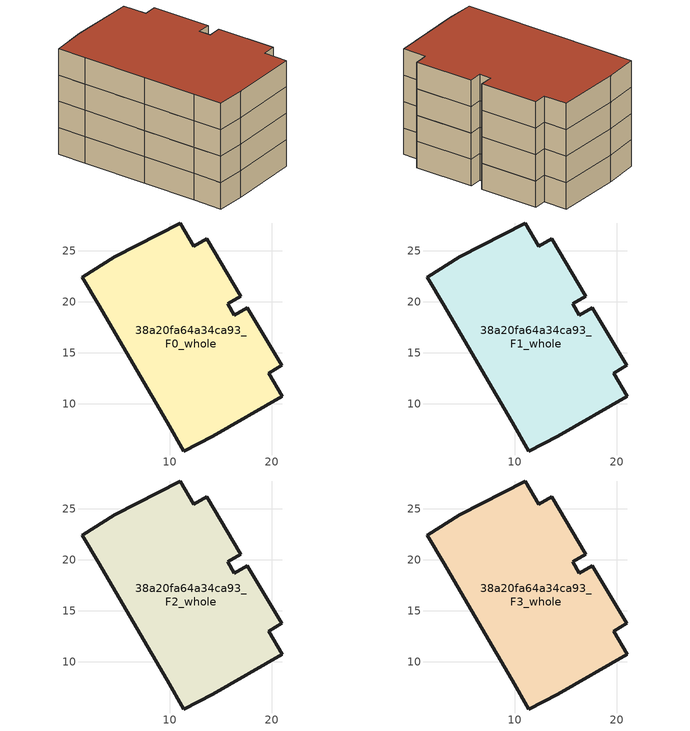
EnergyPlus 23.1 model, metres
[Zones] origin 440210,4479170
38a20fa64a34ca93_F0_whole
 floor ground (EU_floor_Construction): 13.65,26.18 16.98,20.55 15.68,19.83 16.34,18.71 17.62,19.44 20.97,13.78 19.7,13.02 21.04,10.72 14.21,6.81 11.4,5.37 9.75,8.21 6.72,13.37 3.07,19.61 1.43,22.42 4.63,24.42 11.03,27.74 12.38,25.44 z0
 wall outside (EU_wall_Construction): 21.04,10.72 19.7,13.02 20.97,13.78 17.62,19.44 16.34,18.71 15.68,19.83 16.98,20.55 13.65,26.18 12.38,25.44 11.03,27.74 4.63,24.42 1.43,22.42 3.07,19.61 6.72,13.37 9.75,8.21 11.4,5.37 14.21,6.81 21.04,10.72 z0:3
38a20fa64a34ca93_F1_whole
 floor to 38a20fa64a34ca93_F0_whole (EU_floor_Construction): 13.65,26.18 16.98,20.55 15.68,19.83 16.34,18.71 17.62,19.44 20.97,13.78 19.7,13.02 21.04,10.72 14.21,6.81 11.4,5.37 9.75,8.21 6.72,13.37 3.07,19.61 1.43,22.42 4.63,24.42 11.03,27.74 12.38,25.44 z3
 wall outside (EU_wall_Construction): 21.04,10.72 19.7,13.02 20.97,13.78 17.62,19.44 16.34,18.71 15.68,19.83 16.98,20.55 13.65,26.18 12.38,25.44 11.03,27.74 4.63,24.42 1.43,22.42 3.07,19.61 6.72,13.37 9.75,8.21 11.4,5.37 14.21,6.81 21.04,10.72 z3:6
38a20fa64a34ca93_F2_whole
 floor to 38a20fa64a34ca93_F1_whole (EU_floor_Construction): 13.65,26.18 16.98,20.55 15.68,19.83 16.34,18.71 17.62,19.44 20.97,13.78 19.7,13.02 21.04,10.72 14.21,6.81 11.4,5.37 9.75,8.21 6.72,13.37 3.07,19.61 1.43,22.42 4.63,24.42 11.03,27.74 12.38,25.44 z6
 wall outside (EU_wall_Construction): 21.04,10.72 19.7,13.02 20.97,13.78 17.62,19.44 16.34,18.71 15.68,19.83 16.98,20.55 13.65,26.18 12.38,25.44 11.03,27.74 4.63,24.42 1.43,22.42 3.07,19.61 6.72,13.37 9.75,8.21 11.4,5.37 14.21,6.81 21.04,10.72 z6:9
38a20fa64a34ca93_F3_whole
 floor to 38a20fa64a34ca93_F2_whole (EU_floor_Construction): 13.65,26.18 16.98,20.55 15.68,19.83 16.34,18.71 17.62,19.44 20.97,13.78 19.7,13.02 21.04,10.72 14.21,6.81 11.4,5.37 9.75,8.21 6.72,13.37 3.07,19.61 1.43,22.42 4.63,24.42 11.03,27.74 12.38,25.44 z9
 wall outside (EU_wall_Construction): 21.04,10.72 19.7,13.02 20.97,13.78 17.62,19.44 16.34,18.71 15.68,19.83 16.98,20.55 13.65,26.18 12.38,25.44 11.03,27.74 4.63,24.42 1.43,22.42 3.07,19.61 6.72,13.37 9.75,8.21 11.4,5.37 14.21,6.81 21.04,10.72 z9:12
 roof outside (EU_roof_Construction): 21.04,10.72 19.7,13.02 20.97,13.78 17.62,19.44 16.34,18.71 15.68,19.83 16.98,20.55 13.65,26.18 12.38,25.44 11.03,27.74 4.63,24.42 1.43,22.42 3.07,19.61 6.72,13.37 9.75,8.21 11.4,5.37 14.21,6.81 z12
[Building]
EU S2 Campaign: North Axis=0; Terrain=City; Solar Distribution=FullExterior
[Site:Location]
Madrid: Latitude=40.5; Longitude=-3.5; Time Zone=1; Elevation=609
[SizingPeriod:WeatherFileDays]
AnnualSizingPeriod: Begin Month=1; Begin Day of Month=1; End Month=12; End Day of Month=31; Day of Week for Start Day=Monday; Use Weather File Daylight Saving Period=No; Use Weather File Rain and Snow Indicators=No
[MATERIAL]
EU_InternalMass_Material: Roughness=MediumRough; Thickness=0.1; Conductivity=1; Density=1800; Specific Heat=900; Thermal Absorptance=0.9; Solar Absorptance=0.7; Visible Absorptance=0.7
[MATERIAL:NOMASS] Roughness=MediumRough; Thermal Absorptance=0.9; Solar Absorptance=0.7; Visible Absorptance=0.7
Name | Thermal Resistance
EU_wall_NoMass | 1.60022
EU_roof_NoMass | 1.57597
EU_floor_NoMass | 0.470652
[CONSTRUCTION]
EU_wall_Construction: EU_wall_NoMass
EU_roof_Construction: EU_roof_NoMass
EU_floor_Construction: EU_floor_NoMass
EU_InternalMass_Construction: EU_InternalMass_Material
[ZONE] Type=1; Multiplier=1; Ceiling Height=autocalculate; Floor Area=autocalculate; Part of Total Floor Area=Yes
Name | Volume
38a20fa64a34ca93_F0_whole | 714.662
38a20fa64a34ca93_F1_whole; 38a20fa64a34ca93_F2_whole; 38a20fa64a34ca93_F3_whole | 714.663
[INTERNALMASS] Construction=EU_InternalMass_Construction; Surface Area=238.221
Name | Zone or ZoneList
38a20fa64a34ca93_F0_whole_EU_InternalMass | 38a20fa64a34ca93_F0_whole
38a20fa64a34ca93_F1_whole_EU_InternalMass | 38a20fa64a34ca93_F1_whole
38a20fa64a34ca93_F2_whole_EU_InternalMass | 38a20fa64a34ca93_F2_whole
38a20fa64a34ca93_F3_whole_EU_InternalMass | 38a20fa64a34ca93_F3_whole
[OTHEREQUIPMENT] Fuel Type=Electricity; Design Level Calculation Method=Watts/Area; Power per Zone Floor Area=1; Fraction Latent=0; Fraction Radiant=0; Fraction Lost=0; Carbon Dioxide Generation Rate=0; EndUse Subcategory=EU_Step8_InternalGains
Name | Zone or ZoneList or Space or SpaceList | Schedule
EU_Step8_InternalGain_38a20fa64a34ca93_F0_whole_f000 | 38a20fa64a34ca93_F0_whole | EU_Step8_GainSchedule_38a20fa64a34ca93_F0_whole_f000
EU_Step8_InternalGain_38a20fa64a34ca93_F1_whole_f000 | 38a20fa64a34ca93_F1_whole | EU_Step8_GainSchedule_38a20fa64a34ca93_F1_whole_f000
EU_Step8_InternalGain_38a20fa64a34ca93_F2_whole_f000 | 38a20fa64a34ca93_F2_whole | EU_Step8_GainSchedule_38a20fa64a34ca93_F2_whole_f000
EU_Step8_InternalGain_38a20fa64a34ca93_F3_whole_f000 | 38a20fa64a34ca93_F3_whole | EU_Step8_GainSchedule_38a20fa64a34ca93_F3_whole_f000
[ZONEVENTILATION:DESIGNFLOWRATE] Schedule=EU_AlwaysOn; Design Flow Rate Calculation Method=AirChanges/Hour; Air Changes per Hour=0.480704; Ventilation Type=Natural; Fan Pressure Rise=0; Fan Total Efficiency=1; Constant Term Coefficient=1; Temperature Term Coefficient=0; Velocity Term Coefficient=0; Velocity Squared Term Coefficient=0; Minimum Indoor Temperature=-100; Maximum Indoor Temperature=100; Delta Temperature=-100; Minimum Outdoor Temperature=-100; Maximum Outdoor Temperature=100; Maximum Wind Speed=40
Name | Zone or ZoneList or Space or SpaceList
EU_ConstantAir_38a20fa64a34ca93_F0_whole | 38a20fa64a34ca93_F0_whole
EU_ConstantAir_38a20fa64a34ca93_F1_whole | 38a20fa64a34ca93_F1_whole
EU_ConstantAir_38a20fa64a34ca93_F2_whole | 38a20fa64a34ca93_F2_whole
EU_ConstantAir_38a20fa64a34ca93_F3_whole | 38a20fa64a34ca93_F3_whole
[HVACTEMPLATE:THERMOSTAT] Constant Heating Setpoint=20; Constant Cooling Setpoint=50
EU_HeatOnly_38a20fa64a34ca93_F0_whole; EU_HeatOnly_38a20fa64a34ca93_F1_whole; EU_HeatOnly_38a20fa64a34ca93_F2_whole; EU_HeatOnly_38a20fa64a34ca93_F3_whole
[HVACTEMPLATE:ZONE:IDEALLOADSAIRSYSTEM] System Availability Schedule=EU_AlwaysOn; Maximum Heating Supply Air Temperature=50; Minimum Cooling Supply Air Temperature=13; Maximum Heating Supply Air Humidity Ratio=0.0156; Minimum Cooling Supply Air Humidity Ratio=0.0077; Heating Limit=NoLimit; Cooling Limit=NoLimit; Heating Availability Schedule=EU_AlwaysOn; Cooling Availability Schedule=EU_CoolingOff; Dehumidification Control Type=ConstantSensibleHeatRatio; Cooling Sensible Heat Ratio=0.7; Dehumidification Setpoint=60; Humidification Control Type=None; Humidification Setpoint=30; Outdoor Air Method=None; Outdoor Air Flow Rate per Person=0.00944; Outdoor Air Flow Rate per Zone Floor Area=0; Outdoor Air Flow Rate per Zone=0; Demand Controlled Ventilation Type=None; Outdoor Air Economizer Type=NoEconomizer; Heat Recovery Type=None; Sensible Heat Recovery Effectiveness=0.7; Latent Heat Recovery Effectiveness=0.65
Name | Template Thermostat
38a20fa64a34ca93_F0_whole | EU_HeatOnly_38a20fa64a34ca93_F0_whole
38a20fa64a34ca93_F1_whole | EU_HeatOnly_38a20fa64a34ca93_F1_whole
38a20fa64a34ca93_F2_whole | EU_HeatOnly_38a20fa64a34ca93_F2_whole
38a20fa64a34ca93_F3_whole | EU_HeatOnly_38a20fa64a34ca93_F3_whole
[SIZING:ZONE] Zone Cooling Design Supply Air Temperature Input Method=SupplyAirTemperature; Zone Cooling Design Supply Air Temperature=13; Zone Heating Design Supply Air Temperature Input Method=SupplyAirTemperature; Zone Heating Design Supply Air Temperature=50; Zone Cooling Design Supply Air Humidity Ratio=0.008; Zone Heating Design Supply Air Humidity Ratio=0.008; Cooling Design Air Flow Method=DesignDay; Cooling Design Air Flow Rate=0; Cooling Minimum Air Flow per Zone Floor Area=0.000762; Cooling Minimum Air Flow=0; Cooling Minimum Air Flow Fraction=0.2; Heating Design Air Flow Method=DesignDay; Heating Design Air Flow Rate=0; Heating Maximum Air Flow per Zone Floor Area=0.002032; Heating Maximum Air Flow=0.141576; Heating Maximum Air Flow Fraction=0.3; Account for Dedicated Outdoor Air System=No; Dedicated Outdoor Air System Control Strategy=NeutralSupplyAir; Dedicated Outdoor Air Low Setpoint Temperature for Design=autosize; Dedicated Outdoor Air High Setpoint Temperature for Design=autosize; Zone Load Sizing Method=Sensible Load Only No Latent Load; Zone Latent Cooling Design Supply Air Humidity Ratio Input Method=HumidityRatioDifference; Zone Cooling Design Supply Air Humidity Ratio Difference=0.005; Zone Latent Heating Design Supply Air Humidity Ratio Input Method=HumidityRatioDifference; Zone Humidification Design Supply Air Humidity Ratio Difference=0.005
38a20fa64a34ca93_F0_whole; 38a20fa64a34ca93_F1_whole; 38a20fa64a34ca93_F2_whole; 38a20fa64a34ca93_F3_whole
[SCHEDULE:CONSTANT]
Name | Hourly Value
EU_AlwaysOn | 1
EU_CoolingOff | 0
[SCHEDULE:FILE] Column Number=1; Rows to Skip at Top=0; Number of Hours of Data=8760; Column Separator=Comma; Interpolate to Timestep=No; Minutes per Item=60; Adjust Schedule for Daylight Savings=Yes
Name | File
EU_Step8_GainSchedule_38a20fa64a34ca93_F0_whole_f000 | C:\Users\o_iseri\Desktop\OpenUBEM\openubem\outputs\eu_evidence\EU-11\ES-MAD-BERRUGUETE\idfs\38a20fa64a34ca93\38a20fa64a34ca93_F0_whole_f000_gain.csv
EU_Step8_GainSchedule_38a20fa64a34ca93_F1_whole_f000 | C:\Users\o_iseri\Desktop\OpenUBEM\openubem\outputs\eu_evidence\EU-11\ES-MAD-BERRUGUETE\idfs\38a20fa64a34ca93\38a20fa64a34ca93_F1_whole_f000_gain.csv
EU_Step8_GainSchedule_38a20fa64a34ca93_F2_whole_f000 | C:\Users\o_iseri\Desktop\OpenUBEM\openubem\outputs\eu_evidence\EU-11\ES-MAD-BERRUGUETE\idfs\38a20fa64a34ca93\38a20fa64a34ca93_F2_whole_f000_gain.csv
EU_Step8_GainSchedule_38a20fa64a34ca93_F3_whole_f000 | C:\Users\o_iseri\Desktop\OpenUBEM\openubem\outputs\eu_evidence\EU-11\ES-MAD-BERRUGUETE\idfs\38a20fa64a34ca93\38a20fa64a34ca93_F3_whole_f000_gain.csv
